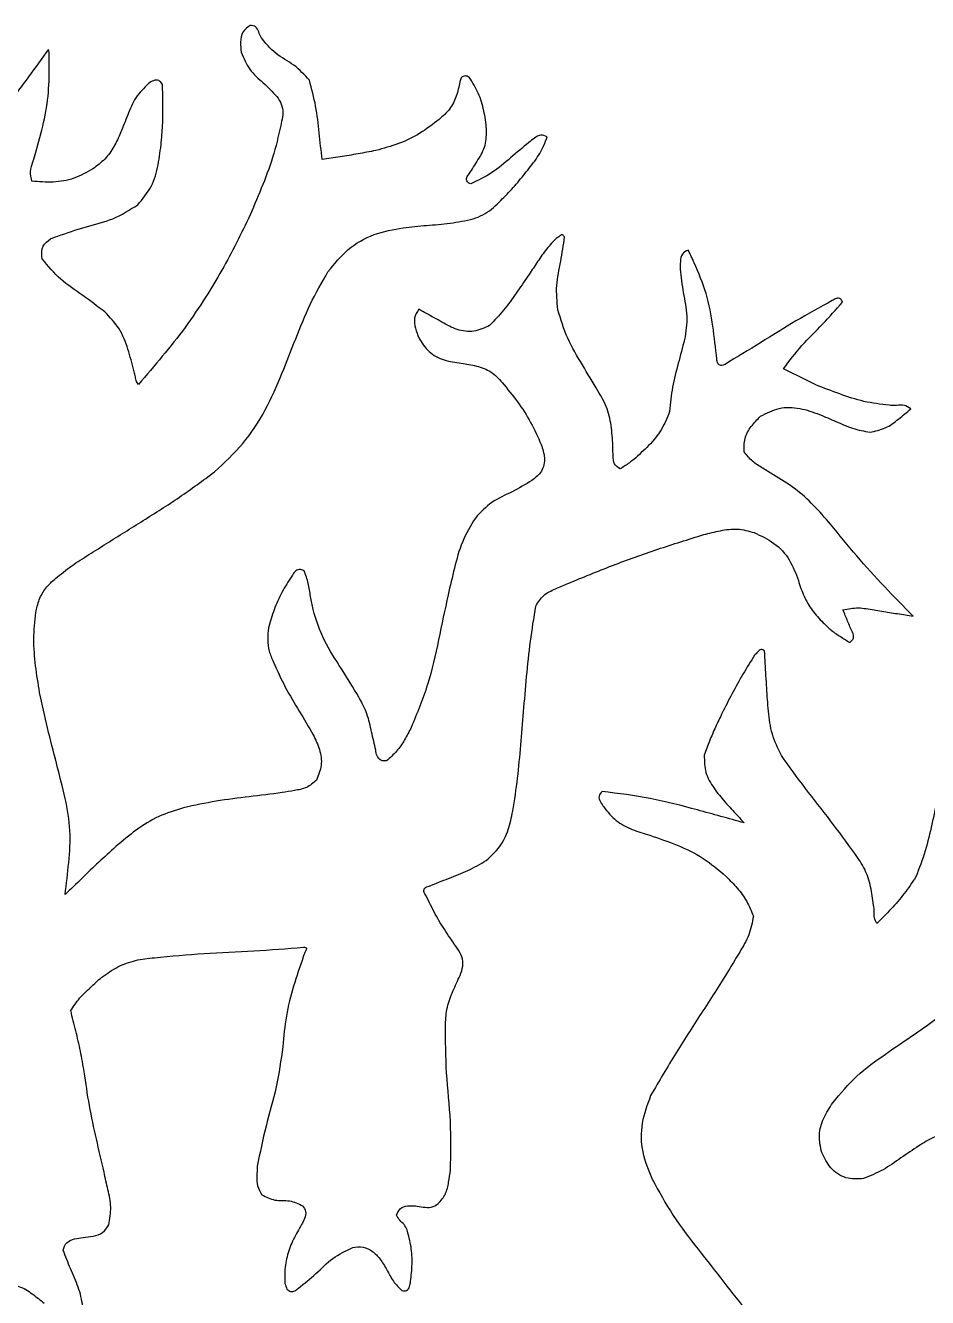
# Model space of a CAD drawing. Extents: x 0 to 290, y 41 to 325.
# Drawn here: x 160.8 to 223.7, y 234.1 to 322.8 of the extents above; entities that cross this region are included whole.
import ezdxf

# ---------------------------------------------------------------- set-up
doc = ezdxf.new("R2010")
doc.units = 0
doc.layers.get('0').update_dxf_attribs({"linetype": 'CONTINUOUS'})

msp = doc.modelspace()

# ---------------------------------------------------------------- linework, layer by layer
at = {"color": 7}
for points, knots in [([(176.452389, 322.79704), (176.259463, 322.656324), (175.868375, 322.371071), (175.750703, 321.625013), (175.80757, 321.159396), (175.836016, 320.926488)], [0, 0, 0, 0, 0.690311, 1.399356, 2.109004, 2.109004, 2.109004, 2.109004]), ([(177.222291, 321.953043), (177.164827, 322.077973), (177.04967, 322.32833), (176.893764, 322.770632), (176.595972, 322.788449), (176.452389, 322.79704)], [0, 0, 0, 0, 0.423275, 0.848232, 1.243911, 1.243911, 1.243911, 1.243911]), ([(162.390384, 321.127572), (161.930542, 320.490915), (161.010903, 319.217666), (159.606203, 317.324207), (158.567791, 316.145104), (158.048678, 315.555658)], [0, 0, 0, 0, 2.356377, 4.712518, 7.067813, 7.067813, 7.067813, 7.067813]), ([(162.437798, 320.254489), (162.433412, 320.360539), (162.424302, 320.58084), (162.45124, 320.875602), (162.407308, 321.0575), (162.390384, 321.127572)], [0, 0, 0, 0, 0.318717, 0.662075, 0.877227, 0.877227, 0.877227, 0.877227]), ([(180.587791, 318.97924), (180.246346, 319.349819), (179.559559, 320.095205), (178.170011, 320.763144), (177.536613, 321.558401), (177.222291, 321.953043)], [0, 0, 0, 0, 1.50096, 3.019047, 4.514507, 4.514507, 4.514507, 4.514507]), ([(161.506747, 313.962909), (161.700198, 314.64657), (162.086909, 316.013214), (162.450016, 318.122165), (162.44187, 319.543813), (162.437798, 320.254489)], [0, 0, 0, 0, 2.131564, 4.261014, 6.389576, 6.389576, 6.389576, 6.389576]), ([(175.836016, 320.926488), (176.004851, 320.511109), (176.344706, 319.674975), (177.389839, 318.799897), (178.013774, 318.164367), (178.325498, 317.846851)], [0, 0, 0, 0, 1.324362, 2.66587, 4.005283, 4.005283, 4.005283, 4.005283]), ([(169.36974, 318.738476), (169.049059, 318.42963), (168.404235, 317.808605), (167.916528, 316.547901), (167.587073, 315.725794), (167.422407, 315.314894)], [0, 0, 0, 0, 1.319391, 2.653027, 3.98566, 3.98566, 3.98566, 3.98566]), ([(170.343407, 318.672323), (170.269577, 318.784228), (170.120877, 319.009617), (169.678215, 318.975794), (169.473649, 318.818416), (169.36974, 318.738476)], [0, 0, 0, 0, 0.375904, 0.757108, 1.150622, 1.150622, 1.150622, 1.150622]), ([(170.26128, 314.661381), (170.299435, 315.106283), (170.375768, 315.996338), (170.379324, 317.335711), (170.355367, 318.227218), (170.343407, 318.672323)], [0, 0, 0, 0, 1.339062, 2.678877, 4.014798, 4.014798, 4.014798, 4.014798]), ([(181.471429, 313.446978), (181.40423, 314.066693), (181.269821, 315.306227), (181.068888, 317.169709), (180.748088, 318.376319), (180.587791, 318.97924)], [0, 0, 0, 0, 1.870845, 3.742009, 5.610789, 5.610789, 5.610789, 5.610789]), ([(191.083353, 318.86017), (191.008976, 318.527257), (190.860601, 317.863125), (190.417496, 316.914024), (189.893015, 316.470568), (189.630756, 316.248824)], [0, 0, 0, 0, 1.024553, 2.043889, 3.063376, 3.063376, 3.063376, 3.063376]), ([(191.734158, 319.180323), (191.642041, 319.230187), (191.457163, 319.330265), (191.126862, 319.17627), (191.097837, 318.965398), (191.083353, 318.86017)], [0, 0, 0, 0, 0.30191, 0.605934, 0.908757, 0.908757, 0.908757, 0.908757]), ([(192.940658, 315.582102), (192.887908, 316.005528), (192.782403, 316.852435), (192.409491, 318.090371), (191.959062, 318.81734), (191.734158, 319.180323)], [0, 0, 0, 0, 1.27986, 2.559885, 3.836381, 3.836381, 3.836381, 3.836381]), ([(178.325498, 317.846851), (178.436143, 317.673112), (178.656313, 317.327392), (178.77996, 316.705781), (178.692345, 316.304678), (178.64836, 316.10331)], [0, 0, 0, 0, 0.614998, 1.223772, 1.837525, 1.837525, 1.837525, 1.837525]), ([(178.64836, 316.10331), (178.484308, 315.354678), (178.156164, 313.857224), (177.359206, 311.697071), (176.754671, 310.290284), (176.452389, 309.586856)], [0, 0, 0, 0, 2.296633, 4.593844, 6.891276, 6.891276, 6.891276, 6.891276]), ([(189.630756, 316.248824), (189.195188, 315.909221), (188.32407, 315.230027), (186.817132, 314.511297), (185.751114, 314.223399), (185.217647, 314.079326)], [0, 0, 0, 0, 1.653444, 3.306821, 4.963043, 4.963043, 4.963043, 4.963043]), ([(167.422407, 315.314894), (167.276785, 314.986462), (166.986322, 314.331359), (166.354899, 313.441295), (165.777375, 313.013081), (165.488338, 312.79877)], [0, 0, 0, 0, 1.077573, 2.149364, 3.223197, 3.223197, 3.223197, 3.223197]), ([(191.723716, 312.446896), (191.930534, 312.76685), (192.343636, 313.40593), (192.923786, 314.42443), (192.935049, 315.197253), (192.940658, 315.582102)], [0, 0, 0, 0, 1.148418, 2.293865, 3.430084, 3.430084, 3.430084, 3.430084]), ([(197.163267, 315.034422), (197.012649, 315.100703), (196.703002, 315.236968), (196.265113, 314.93808), (196.015691, 314.73787), (195.890727, 314.637561)], [0, 0, 0, 0, 0.462761, 0.951367, 1.441964, 1.441964, 1.441964, 1.441964]), ([(196.295433, 313.335868), (196.414434, 313.512407), (196.652341, 313.865349), (196.954323, 314.430612), (197.093621, 314.833157), (197.163267, 315.034422)], [0, 0, 0, 0, 0.638658, 1.276819, 1.914933, 1.914933, 1.914933, 1.914933]), ([(168.618464, 310.293258), (168.961224, 310.701245), (169.648449, 311.51925), (170.082263, 313.083521), (170.201558, 314.134991), (170.26128, 314.661381)], [0, 0, 0, 0, 1.581248, 3.170365, 4.763442, 4.763442, 4.763442, 4.763442]), ([(185.217647, 314.079326), (184.803764, 313.996237), (183.975949, 313.830051), (182.723273, 313.641159), (181.888791, 313.511718), (181.471429, 313.446978)], [0, 0, 0, 0, 1.266227, 2.532605, 3.799715, 3.799715, 3.799715, 3.799715]), ([(195.890727, 314.637561), (195.463612, 314.284591), (194.60933, 313.578608), (193.355657, 312.468618), (192.349962, 311.99001), (191.847893, 311.751077)], [0, 0, 0, 0, 1.664426, 3.32906, 4.988547, 4.988547, 4.988547, 4.988547]), ([(161.239482, 311.941577), (161.186741, 312.167209), (161.079844, 312.624527), (161.321714, 313.294716), (161.445134, 313.740412), (161.506747, 313.962909)], [0, 0, 0, 0, 0.680369, 1.378991, 2.075416, 2.075416, 2.075416, 2.075416]), ([(193.811031, 310.470522), (194.10821, 310.769873), (194.70283, 311.368842), (195.518011, 312.337929), (196.036393, 313.00335), (196.295433, 313.335868)], [0, 0, 0, 0, 1.264952, 2.531026, 3.795633, 3.795633, 3.795633, 3.795633]), ([(165.488338, 312.79877), (165.058606, 312.555173), (164.198422, 312.067568), (162.713171, 311.812959), (161.73097, 311.898682), (161.239482, 311.941577)], [0, 0, 0, 0, 1.47328, 2.949032, 4.427107, 4.427107, 4.427107, 4.427107]), ([(191.847893, 311.751077), (191.749747, 311.786682), (191.55127, 311.858684), (191.523932, 312.215903), (191.656735, 312.369451), (191.723716, 312.446896)], [0, 0, 0, 0, 0.290235, 0.586928, 0.888845, 0.888845, 0.888845, 0.888845]), ([(192.012147, 309.303759), (192.236771, 309.392187), (192.684615, 309.56849), (193.290465, 309.970972), (193.637199, 310.303708), (193.811031, 310.470522)], [0, 0, 0, 0, 0.722766, 1.441017, 2.163124, 2.163124, 2.163124, 2.163124]), ([(163.049091, 308.107898), (163.679694, 308.328355), (164.942001, 308.769652), (166.916748, 309.214244), (168.052659, 309.934495), (168.618464, 310.293258)], [0, 0, 0, 0, 2.006035, 4.015572, 6.009952, 6.009952, 6.009952, 6.009952]), ([(176.452389, 309.586856), (176.139725, 308.934451), (175.514552, 307.629963), (174.495591, 305.713079), (173.741776, 304.478663), (173.364878, 303.86147)], [0, 0, 0, 0, 2.170322, 4.339568, 6.508707, 6.508707, 6.508707, 6.508707]), ([(181.881498, 305.618247), (182.319258, 306.164904), (183.194298, 307.257616), (185.059938, 308.326749), (186.436597, 308.568822), (187.125469, 308.689954)], [0, 0, 0, 0, 2.088483, 4.174671, 6.264149, 6.264149, 6.264149, 6.264149]), ([(187.125469, 308.689954), (187.669866, 308.749976), (188.759144, 308.870074), (190.402469, 308.966823), (191.476013, 309.191536), (192.012147, 309.303759)], [0, 0, 0, 0, 1.643359, 3.288178, 4.929088, 4.929088, 4.929088, 4.929088]), ([(161.959149, 306.517802), (161.926111, 306.762055), (161.859705, 307.253004), (162.357685, 307.876949), (162.81825, 308.030791), (163.049091, 308.107898)], [0, 0, 0, 0, 0.713862, 1.434864, 2.159375, 2.159375, 2.159375, 2.159375]), ([(197.742669, 307.898885), (197.498546, 307.638239), (197.009003, 307.115561), (196.429163, 306.209663), (196.024229, 305.619499), (195.821864, 305.324566)], [0, 0, 0, 0, 1.068987, 2.143662, 3.21725, 3.21725, 3.21725, 3.21725]), ([(198.380209, 308.025856), (198.334913, 308.100232), (198.230813, 308.271164), (197.958507, 308.056696), (197.814136, 307.951138), (197.742669, 307.898885)], [0, 0, 0, 0, 0.222286, 0.51087, 0.793761, 0.793761, 0.793761, 0.793761]), ([(197.9041, 302.977804), (197.850652, 303.543237), (197.743444, 304.677404), (198.128491, 306.346721), (198.296356, 307.466498), (198.380209, 308.025856)], [0, 0, 0, 0, 1.692359, 3.394598, 5.093613, 5.093613, 5.093613, 5.093613]), ([(207.002662, 307.128954), (206.842381, 307.052236), (206.513271, 306.894708), (206.441073, 306.327024), (206.439923, 305.981647), (206.439347, 305.808747)], [0, 0, 0, 0, 0.500834, 1.028375, 1.557209, 1.557209, 1.557209, 1.557209]), ([(207.410191, 306.253219), (207.365029, 306.35047), (207.274594, 306.545216), (207.138467, 306.836996), (207.047897, 307.031707), (207.002662, 307.128954)], [0, 0, 0, 0, 0.321679, 0.644157, 0.965915, 0.965915, 0.965915, 0.965915]), ([(166.31666, 302.816401), (165.812669, 303.207032), (164.804135, 303.988723), (163.184343, 305.036048), (162.366891, 306.024677), (161.959149, 306.517802)], [0, 0, 0, 0, 1.914913, 3.831928, 5.739739, 5.739739, 5.739739, 5.739739]), ([(208.989789, 299.530403), (208.906393, 300.297393), (208.739674, 301.830698), (208.327518, 304.122122), (207.715867, 305.543085), (207.410191, 306.253219)], [0, 0, 0, 0, 2.316379, 4.630722, 6.942804, 6.942804, 6.942804, 6.942804]), ([(178.672067, 298.538251), (178.99167, 299.342152), (179.63085, 300.949889), (180.587245, 303.367239), (181.450337, 304.868357), (181.881498, 305.618247)], [0, 0, 0, 0, 2.596316, 5.192422, 7.783898, 7.783898, 7.783898, 7.783898]), ([(195.821864, 305.324566), (195.54914, 304.921965), (195.00369, 304.116759), (194.155842, 302.927161), (193.484767, 302.223238), (193.149784, 301.87186)], [0, 0, 0, 0, 1.459375, 2.91876, 4.37332, 4.37332, 4.37332, 4.37332]), ([(206.439347, 305.808747), (206.499471, 305.260597), (206.619799, 304.163589), (207.004616, 302.532724), (206.828463, 301.434468), (206.74076, 300.887666)], [0, 0, 0, 0, 1.65667, 3.315482, 4.9603, 4.9603, 4.9603, 4.9603]), ([(173.364878, 303.86147), (172.89309, 303.147991), (171.949428, 301.7209), (170.339302, 299.72113), (169.229093, 298.420968), (168.674062, 297.770973)], [0, 0, 0, 0, 2.564717, 5.129909, 7.694422, 7.694422, 7.694422, 7.694422]), ([(217.038202, 303.60747), (216.190336, 303.143856), (214.494594, 302.216623), (212.044851, 300.666423), (210.392453, 299.665623), (209.566369, 299.165292)], [0, 0, 0, 0, 2.898244, 5.796525, 8.694, 8.694, 8.694, 8.694]), ([(213.640811, 298.85307), (214.054581, 299.406091), (214.88285, 300.513105), (216.386534, 301.944266), (217.297258, 302.982599), (217.752507, 303.501637)], [0, 0, 0, 0, 2.068286, 4.140212, 6.21111, 6.21111, 6.21111, 6.21111]), ([(217.752507, 303.501637), (217.717171, 303.59778), (217.643541, 303.798114), (217.286528, 303.77694), (217.121404, 303.664251), (217.038202, 303.60747)], [0, 0, 0, 0, 0.278525, 0.580361, 0.886905, 0.886905, 0.886905, 0.886905]), ([(168.3512, 298.726098), (168.219622, 299.225225), (167.956811, 300.22217), (167.406008, 301.699655), (166.679119, 302.444826), (166.31666, 302.816401)], [0, 0, 0, 0, 1.553118, 3.102158, 4.642826, 4.642826, 4.642826, 4.642826]), ([(188.217951, 303.004248), (188.092813, 302.804185), (187.839244, 302.398792), (187.962656, 301.670393), (188.125877, 301.235028), (188.207509, 301.017291)], [0, 0, 0, 0, 0.685324, 1.388683, 2.092398, 2.092398, 2.092398, 2.092398]), ([(189.826618, 302.112624), (189.647772, 302.211552), (189.290142, 302.409375), (188.754427, 302.707497), (188.396797, 302.90532), (188.217951, 303.004248)], [0, 0, 0, 0, 0.61315, 1.22609, 1.83924, 1.83924, 1.83924, 1.83924]), ([(200.706002, 297.30796), (200.345493, 297.914035), (199.624438, 299.126247), (198.518999, 300.945359), (198.108893, 302.300895), (197.9041, 302.977804)], [0, 0, 0, 0, 2.118017, 4.236244, 6.349105, 6.349105, 6.349105, 6.349105]), ([(193.149784, 301.87186), (192.790638, 301.705999), (192.071642, 301.373952), (190.849794, 301.531844), (190.168231, 301.918716), (189.826618, 302.112624)], [0, 0, 0, 0, 1.167433, 2.337155, 3.5126, 3.5126, 3.5126, 3.5126]), ([(188.207509, 301.017291), (188.423234, 300.674419), (188.855761, 299.986964), (189.96994, 299.404252), (190.768119, 299.297925), (191.16802, 299.244653)], [0, 0, 0, 0, 1.197616, 2.401204, 3.609693, 3.609693, 3.609693, 3.609693]), ([(206.74076, 300.887666), (206.596574, 300.337522), (206.308173, 299.237121), (205.853078, 297.587268), (205.753393, 296.451828), (205.703593, 295.8846)], [0, 0, 0, 0, 1.707165, 3.414676, 5.11923, 5.11923, 5.11923, 5.11923]), ([(191.16802, 299.244653), (191.52498, 299.189536), (192.237565, 299.079507), (193.291625, 298.712275), (193.779402, 298.167197), (194.022698, 297.89532)], [0, 0, 0, 0, 1.087222, 2.170378, 3.248284, 3.248284, 3.248284, 3.248284]), ([(209.566369, 299.165292), (209.470201, 299.117369), (209.289584, 299.027363), (209.015967, 299.232476), (208.998937, 299.426295), (208.989789, 299.530403)], [0, 0, 0, 0, 0.298654, 0.560915, 0.86526, 0.86526, 0.86526, 0.86526]), ([(168.674062, 297.770973), (168.606015, 297.859388), (168.464983, 298.042631), (168.453132, 298.395409), (168.384987, 298.616487), (168.3512, 298.726098)], [0, 0, 0, 0, 0.32667, 0.677039, 1.021575, 1.021575, 1.021575, 1.021575]), ([(173.965447, 291.661991), (174.649702, 292.302536), (176.018477, 293.583871), (177.585184, 295.946929), (178.309675, 297.674245), (178.672067, 298.538251)], [0, 0, 0, 0, 2.804872, 5.610822, 8.419032, 8.419032, 8.419032, 8.419032]), ([(215.903104, 297.733946), (215.651739, 297.858293), (215.149007, 298.106987), (214.394909, 298.480028), (213.892177, 298.728723), (213.640811, 298.85307)], [0, 0, 0, 0, 0.841322, 1.682645, 2.523967, 2.523967, 2.523967, 2.523967]), ([(194.022698, 297.89532), (194.385739, 297.455241), (195.111736, 296.575187), (196.050261, 295.136099), (196.515334, 294.093361), (196.747836, 293.572071)], [0, 0, 0, 0, 1.711176, 3.421947, 5.1322, 5.1322, 5.1322, 5.1322]), ([(201.751071, 293.334158), (201.724908, 293.79629), (201.672636, 294.719605), (201.413566, 296.104088), (200.941738, 296.906871), (200.706002, 297.30796)], [0, 0, 0, 0, 1.390764, 2.778673, 4.164489, 4.164489, 4.164489, 4.164489]), ([(221.001449, 296.315836), (220.414354, 296.385102), (219.239069, 296.523763), (217.551779, 297.088089), (216.452619, 297.518678), (215.903104, 297.733946)], [0, 0, 0, 0, 1.768913, 3.541124, 5.312907, 5.312907, 5.312907, 5.312907]), ([(222.514724, 296.067198), (222.368864, 296.165255), (222.07018, 296.36605), (221.527016, 296.279572), (221.176138, 296.303782), (221.001449, 296.315836)], [0, 0, 0, 0, 0.508594, 1.041472, 1.569815, 1.569815, 1.569815, 1.569815]), ([(205.703593, 295.8846), (205.529435, 295.446324), (205.180263, 294.567622), (204.256074, 293.47612), (203.554321, 292.848865), (203.203387, 292.535187)], [0, 0, 0, 0, 1.406262, 2.819423, 4.233046, 4.233046, 4.233046, 4.233046]), ([(210.897329, 293.051089), (210.890112, 293.371293), (210.875624, 294.014157), (211.367584, 294.870161), (211.812498, 295.320668), (212.034967, 295.545933)], [0, 0, 0, 0, 0.944635, 1.896511, 2.848481, 2.848481, 2.848481, 2.848481]), ([(212.034967, 295.545933), (212.460922, 295.768714), (213.315306, 296.21557), (214.800213, 296.159577), (215.697331, 295.835266), (216.14638, 295.672933)], [0, 0, 0, 0, 1.42106, 2.850371, 4.282812, 4.282812, 4.282812, 4.282812]), ([(216.14638, 295.672933), (216.53094, 295.5116), (217.300351, 295.188811), (218.442006, 294.662672), (219.263689, 294.507045), (219.673311, 294.429462)], [0, 0, 0, 0, 1.252292, 2.505528, 3.751344, 3.751344, 3.751344, 3.751344]), ([(219.673311, 294.429462), (220.037137, 294.507844), (220.767702, 294.665236), (221.675049, 295.341011), (222.234674, 295.824998), (222.514724, 296.067198)], [0, 0, 0, 0, 1.103764, 2.216364, 3.330862, 3.330862, 3.330862, 3.330862]), ([(196.747836, 293.572071), (196.849946, 293.270221), (197.05339, 292.668813), (196.859615, 291.661327), (196.352667, 291.262886), (196.099571, 291.063962)], [0, 0, 0, 0, 0.950043, 1.892873, 2.832895, 2.832895, 2.832895, 2.832895]), ([(202.256249, 291.876198), (202.099762, 291.97982), (201.779959, 292.191586), (201.752315, 292.786882), (201.751486, 293.151532), (201.751071, 293.334158)], [0, 0, 0, 0, 0.532376, 1.087985, 1.645435, 1.645435, 1.645435, 1.645435]), ([(212.939771, 291.460767), (212.693003, 291.612163), (212.199248, 291.915089), (211.451269, 292.37512), (211.081616, 292.826205), (210.897329, 293.051089)], [0, 0, 0, 0, 0.870325, 1.741417, 2.607435, 2.607435, 2.607435, 2.607435]), ([(203.203387, 292.535187), (203.102581, 292.455851), (202.900925, 292.297145), (202.579818, 292.084582), (202.364114, 291.945665), (202.256249, 291.876198)], [0, 0, 0, 0, 0.384678, 0.769529, 1.154472, 1.154472, 1.154472, 1.154472]), ([(166.430396, 286.66948), (167.282875, 287.201721), (168.987681, 288.266109), (171.540311, 289.871918), (173.157279, 291.065456), (173.965447, 291.661991)], [0, 0, 0, 0, 3.015278, 6.03002, 9.042403, 9.042403, 9.042403, 9.042403]), ([(196.099571, 291.063962), (195.644933, 290.793285), (194.734502, 290.251244), (193.247557, 289.625781), (192.519768, 288.840777), (192.157491, 288.45002)], [0, 0, 0, 0, 1.589825, 3.183686, 4.763441, 4.763441, 4.763441, 4.763441]), ([(216.921644, 288.021324), (216.534974, 288.464768), (215.761997, 289.351237), (214.451737, 290.547167), (213.443673, 291.156286), (212.939771, 291.460767)], [0, 0, 0, 0, 1.765181, 3.5287, 5.291314, 5.291314, 5.291314, 5.291314]), ([(192.157491, 288.45002), (191.829738, 287.904114), (191.173292, 286.810738), (190.695176, 284.951557), (190.398425, 283.717604), (190.249951, 283.100216)], [0, 0, 0, 0, 1.899994, 3.805429, 5.71341, 5.71341, 5.71341, 5.71341]), ([(208.077082, 287.291216), (208.462308, 287.389943), (209.231371, 287.587043), (210.435372, 287.758972), (211.207346, 287.5387), (211.593007, 287.428658)], [0, 0, 0, 0, 1.196499, 2.388683, 3.578853, 3.578853, 3.578853, 3.578853]), ([(211.593007, 287.428658), (212.072372, 287.208916), (213.030446, 286.769734), (214.131214, 285.571324), (214.493934, 284.582134), (214.675438, 284.087147)], [0, 0, 0, 0, 1.571943, 3.141736, 4.714018, 4.714018, 4.714018, 4.714018]), ([(222.686598, 281.616009), (222.010693, 282.295192), (220.659055, 283.653385), (218.733445, 285.789499), (217.525657, 287.277285), (216.921644, 288.021324)], [0, 0, 0, 0, 2.87434, 5.747948, 8.622682, 8.622682, 8.622682, 8.622682]), ([(162.874396, 284.227411), (163.247401, 284.529272), (163.993992, 285.133463), (165.216103, 285.897158), (166.02576, 286.412121), (166.430396, 286.66948)], [0, 0, 0, 0, 1.438145, 2.878531, 4.317543, 4.317543, 4.317543, 4.317543]), ([(198.599778, 283.880842), (199.634529, 284.307785), (201.704481, 285.161857), (204.867783, 286.296428), (207.007244, 286.959598), (208.077082, 287.291216)], [0, 0, 0, 0, 3.357814, 6.71709, 10.077038, 10.077038, 10.077038, 10.077038]), ([(180.214693, 284.76448), (180.100512, 284.818537), (179.87411, 284.925721), (179.535477, 284.705105), (179.417625, 284.499462), (179.357302, 284.394204)], [0, 0, 0, 0, 0.355409, 0.704711, 1.070967, 1.070967, 1.070967, 1.070967]), ([(180.838969, 282.071233), (180.776968, 282.372925), (180.652869, 282.976784), (180.545325, 283.899272), (180.324701, 284.476609), (180.214693, 284.76448)], [0, 0, 0, 0, 0.92442, 1.850295, 2.771067, 2.771067, 2.771067, 2.771067]), ([(161.503924, 281.854204), (161.571129, 282.159751), (161.705194, 282.769271), (162.178841, 283.597936), (162.642082, 284.017168), (162.874396, 284.227411)], [0, 0, 0, 0, 0.93539, 1.865966, 2.802128, 2.802128, 2.802128, 2.802128]), ([(179.357302, 284.394204), (179.118499, 284.023331), (178.640663, 283.281228), (178.09903, 282.067806), (177.856714, 281.219622), (177.735653, 280.795871)], [0, 0, 0, 0, 1.322075, 2.645422, 3.966643, 3.966643, 3.966643, 3.966643]), ([(196.366836, 282.301244), (196.53008, 282.570855), (196.859414, 283.114775), (197.739871, 283.515413), (198.313045, 283.758991), (198.599778, 283.880842)], [0, 0, 0, 0, 0.924028, 1.864163, 2.805255, 2.805255, 2.805255, 2.805255]), ([(214.675438, 284.087147), (214.794503, 283.722606), (215.032339, 282.994426), (215.618433, 281.993394), (216.139498, 281.431611), (216.40038, 281.150342)], [0, 0, 0, 0, 1.14853, 2.294218, 3.442985, 3.442985, 3.442985, 3.442985]), ([(190.249951, 283.100216), (190.031975, 282.052622), (189.596016, 279.957399), (188.914932, 276.80936), (188.090368, 274.829525), (187.678342, 273.840222)], [0, 0, 0, 0, 3.212084, 6.424281, 9.632488, 9.632488, 9.632488, 9.632488]), ([(195.517629, 274.925084), (195.586768, 275.747509), (195.725059, 277.392514), (195.977324, 279.856316), (196.237032, 281.486477), (196.366836, 282.301244)], [0, 0, 0, 0, 2.476091, 4.952653, 7.427317, 7.427317, 7.427317, 7.427317]), ([(217.784116, 282.052607), (218.14418, 282.118416), (218.867655, 282.250647), (219.953161, 282.026348), (220.675023, 281.91854), (221.03588, 281.864647)], [0, 0, 0, 0, 1.087514, 2.185133, 3.282299, 3.282299, 3.282299, 3.282299]), ([(161.773729, 276.292733), (161.6743, 276.905757), (161.4754, 278.13206), (161.319723, 279.996959), (161.442553, 281.235413), (161.503924, 281.854204)], [0, 0, 0, 0, 1.863763, 3.728305, 5.590224, 5.590224, 5.590224, 5.590224]), ([(184.029773, 275.959429), (183.637282, 276.620628), (182.852036, 277.94347), (181.533899, 279.859235), (181.070313, 281.334854), (180.838969, 282.071233)], [0, 0, 0, 0, 2.309469, 4.620485, 6.922559, 6.922559, 6.922559, 6.922559]), ([(218.270949, 280.861911), (218.216976, 280.994269), (218.109018, 281.259014), (217.946081, 281.655643), (217.838093, 281.920313), (217.784116, 282.052607)], [0, 0, 0, 0, 0.428818, 0.857733, 1.286376, 1.286376, 1.286376, 1.286376]), ([(221.03588, 281.864647), (221.219332, 281.837189), (221.586249, 281.782272), (222.136372, 281.698622), (222.503211, 281.643543), (222.686598, 281.616009)], [0, 0, 0, 0, 0.556485, 1.113011, 1.669338, 1.669338, 1.669338, 1.669338]), ([(177.735653, 280.795871), (177.706172, 280.524409), (177.647383, 279.98307), (177.743764, 279.159358), (177.963964, 278.659772), (178.07432, 278.4094)], [0, 0, 0, 0, 0.818294, 1.631807, 2.449105, 2.449105, 2.449105, 2.449105]), ([(216.40038, 281.150342), (216.587208, 280.971807), (216.960965, 280.614638), (217.603619, 280.178178), (218.043169, 279.907414), (218.263047, 279.771969)], [0, 0, 0, 0, 0.773947, 1.548315, 2.323406, 2.323406, 2.323406, 2.323406]), ([(218.263047, 279.771969), (218.371314, 279.86383), (218.594313, 280.053035), (218.459484, 280.500134), (218.334064, 280.7408), (218.270949, 280.861911)], [0, 0, 0, 0, 0.391577, 0.806533, 1.22689, 1.22689, 1.22689, 1.22689]), ([(211.627438, 278.882969), (211.351787, 278.446032), (210.800001, 277.571391), (210.054086, 276.211104), (209.584326, 275.289933), (209.349622, 274.829693)], [0, 0, 0, 0, 1.549539, 3.101797, 4.651732, 4.651732, 4.651732, 4.651732]), ([(212.318036, 279.184664), (212.2406, 279.232476), (212.06541, 279.340647), (211.822458, 279.100273), (211.691597, 278.95446), (211.627438, 278.882969)], [0, 0, 0, 0, 0.246662, 0.558052, 0.857574, 0.857574, 0.857574, 0.857574]), ([(212.469024, 276.596969), (212.452485, 276.884727), (212.419408, 277.460237), (212.365683, 278.322603), (212.333906, 278.897527), (212.318036, 279.184664)], [0, 0, 0, 0, 0.864699, 1.729377, 2.5921, 2.5921, 2.5921, 2.5921]), ([(178.07432, 278.4094), (178.340306, 277.822583), (178.872419, 276.648639), (179.875106, 274.994526), (180.528386, 273.884663), (180.855056, 273.329682)], [0, 0, 0, 0, 1.931047, 3.863119, 5.795536, 5.795536, 5.795536, 5.795536]), ([(163.567533, 268.884682), (163.363281, 269.706556), (162.954702, 271.350605), (162.314793, 273.809952), (161.954055, 275.465272), (161.773729, 276.292733)], [0, 0, 0, 0, 2.540668, 5.082265, 7.622645, 7.622645, 7.622645, 7.622645]), ([(185.209744, 272.260624), (185.11389, 272.683289), (184.922251, 273.528309), (184.652426, 274.810743), (184.237187, 275.576786), (184.029773, 275.959429)], [0, 0, 0, 0, 1.302143, 2.603331, 3.901945, 3.901945, 3.901945, 3.901945]), ([(213.490104, 271.900791), (213.253437, 272.387114), (212.779048, 273.361928), (212.571455, 274.983698), (212.503174, 276.059123), (212.469024, 276.596969)], [0, 0, 0, 0, 1.61187, 3.230924, 4.850776, 4.850776, 4.850776, 4.850776]), ([(194.758169, 268.022211), (194.885004, 268.783328), (195.138818, 270.306425), (195.311047, 272.617479), (195.448755, 274.15573), (195.517629, 274.925084)], [0, 0, 0, 0, 2.313585, 4.629792, 6.947377, 6.947377, 6.947377, 6.947377]), ([(209.349622, 274.829693), (209.199312, 274.510648), (208.898713, 273.872602), (208.467546, 272.907397), (208.235266, 272.242925), (208.119416, 271.911516)], [0, 0, 0, 0, 1.058165, 2.116185, 3.168957, 3.168957, 3.168957, 3.168957]), ([(180.855056, 273.329682), (181.015602, 272.997358), (181.336241, 272.333649), (181.504969, 271.195323), (181.215801, 270.507783), (181.071802, 270.165407)], [0, 0, 0, 0, 1.108078, 2.213027, 3.309055, 3.309055, 3.309055, 3.309055]), ([(187.678342, 273.840222), (187.53279, 273.551263), (187.241749, 272.973469), (186.685386, 272.169531), (186.207888, 271.731063), (185.969204, 271.511889)], [0, 0, 0, 0, 0.970589, 1.940753, 2.910384, 2.910384, 2.910384, 2.910384]), ([(185.969204, 271.511889), (185.828228, 271.506253), (185.546511, 271.494989), (185.27387, 271.858791), (185.231357, 272.12519), (185.209744, 272.260624)], [0, 0, 0, 0, 0.400052, 0.799431, 1.21244, 1.21244, 1.21244, 1.21244]), ([(208.119416, 271.911516), (208.122216, 271.499311), (208.127836, 270.67224), (208.773597, 269.58793), (209.29475, 268.962663), (209.555927, 268.649309)], [0, 0, 0, 0, 1.215589, 2.439026, 3.668121, 3.668121, 3.668121, 3.668121]), ([(218.607076, 265.048436), (218.050105, 265.818656), (216.936095, 267.359192), (215.150791, 269.583298), (214.043581, 271.128413), (213.490104, 271.900791)], [0, 0, 0, 0, 2.851127, 5.702602, 8.552749, 8.552749, 8.552749, 8.552749]), ([(181.071802, 270.165407), (180.85309, 269.975965), (180.411574, 269.593536), (179.537577, 269.447654), (178.971243, 269.349285), (178.688153, 269.300113)], [0, 0, 0, 0, 0.851396, 1.718722, 2.585578, 2.585578, 2.585578, 2.585578]), ([(163.554551, 262.20166), (163.643812, 262.943213), (163.82226, 264.425706), (163.981468, 266.67589), (163.705406, 268.14898), (163.567533, 268.884682)], [0, 0, 0, 0, 2.243351, 4.484844, 6.721217, 6.721217, 6.721217, 6.721217]), ([(178.688153, 269.300113), (177.921452, 269.201477), (176.388102, 269.00421), (174.082844, 268.740198), (172.572053, 268.41142), (171.817171, 268.247142)], [0, 0, 0, 0, 2.319435, 4.638707, 6.954827, 6.954827, 6.954827, 6.954827]), ([(201.007416, 269.379418), (200.907721, 269.280347), (200.700798, 269.074719), (200.871344, 268.638144), (201.027172, 268.41479), (201.105347, 268.30274)], [0, 0, 0, 0, 0.388003, 0.805327, 1.225452, 1.225452, 1.225452, 1.225452]), ([(210.897329, 267.196711), (209.811667, 267.497893), (207.64031, 268.100266), (204.365014, 268.960408), (202.12639, 269.239776), (201.007416, 269.379418)], [0, 0, 0, 0, 3.381111, 6.762322, 10.141498, 10.141498, 10.141498, 10.141498]), ([(224.398558, 268.987976), (224.261541, 268.360354), (223.987492, 267.105039), (223.567634, 265.219912), (223.098474, 264.022237), (222.864116, 263.423964)], [0, 0, 0, 0, 1.928071, 3.856362, 5.78102, 5.78102, 5.78102, 5.78102]), ([(171.817171, 268.247142), (171.231167, 268.066661), (170.05892, 267.705625), (168.483602, 266.729642), (167.55422, 265.933637), (167.089102, 265.535269)], [0, 0, 0, 0, 1.833119, 3.666989, 5.504235, 5.504235, 5.504235, 5.504235]), ([(192.914129, 264.574867), (193.244414, 264.876521), (193.905077, 265.479914), (194.505189, 266.707822), (194.673708, 267.583386), (194.758169, 268.022211)], [0, 0, 0, 0, 1.332377, 2.665127, 4.004244, 4.004244, 4.004244, 4.004244]), ([(201.105347, 268.30274), (201.377296, 267.968619), (201.92161, 267.299869), (203.08432, 266.693133), (203.904196, 266.450423), (204.314778, 266.328878)], [0, 0, 0, 0, 1.280275, 2.562497, 3.848752, 3.848752, 3.848752, 3.848752]), ([(209.555927, 268.649309), (209.704957, 268.487895), (210.003017, 268.16507), (210.450238, 267.68095), (210.748298, 267.358125), (210.897329, 267.196711)], [0, 0, 0, 0, 0.659075, 1.318146, 1.97722, 1.97722, 1.97722, 1.97722]), ([(204.314778, 266.328878), (204.955615, 266.109245), (206.236125, 265.670377), (208.085231, 264.788039), (209.117038, 263.905042), (209.632691, 263.463758)], [0, 0, 0, 0, 2.03369, 4.063689, 6.09172, 6.09172, 6.09172, 6.09172]), ([(167.089102, 265.535269), (166.688089, 265.173795), (165.885954, 264.450751), (164.723841, 263.322315), (163.944277, 262.575176), (163.554551, 262.20166)], [0, 0, 0, 0, 1.619506, 3.239448, 4.858928, 4.858928, 4.858928, 4.858928]), ([(188.937618, 262.770338), (189.385872, 262.958002), (190.283039, 263.333605), (191.660125, 263.826676), (192.4967, 264.325811), (192.914129, 264.574867)], [0, 0, 0, 0, 1.458476, 2.919095, 4.373729, 4.373729, 4.373729, 4.373729]), ([(219.921949, 261.458287), (219.865199, 261.886024), (219.751874, 262.740168), (219.359687, 263.990926), (218.857948, 264.695929), (218.607076, 265.048436)], [0, 0, 0, 0, 1.294948, 2.585869, 3.876825, 3.876825, 3.876825, 3.876825]), ([(209.632691, 263.463758), (209.897551, 263.194177), (210.427099, 262.65519), (211.118164, 261.743201), (211.401304, 261.03982), (211.542771, 260.688384)], [0, 0, 0, 0, 1.134385, 2.268031, 3.400035, 3.400035, 3.400035, 3.400035]), ([(188.725951, 262.109091), (188.653666, 262.204082), (188.532554, 262.363239), (188.60542, 262.712354), (188.813988, 262.748759), (188.937618, 262.770338)], [0, 0, 0, 0, 0.344666, 0.577486, 0.916364, 0.916364, 0.916364, 0.916364]), ([(222.864116, 263.423964), (222.603333, 263.030588), (222.081881, 262.244006), (221.149912, 261.175998), (220.482878, 260.510335), (220.14942, 260.177562)], [0, 0, 0, 0, 1.414542, 2.828468, 4.241897, 4.241897, 4.241897, 4.241897]), ([(190.890313, 258.447258), (190.621706, 258.837031), (190.084683, 259.616298), (189.332613, 260.823734), (188.928237, 261.680501), (188.725951, 262.109091)], [0, 0, 0, 0, 1.420318, 2.839617, 4.26029, 4.26029, 4.26029, 4.26029]), ([(220.14942, 260.177562), (220.079086, 260.305589), (219.93519, 260.567516), (219.994929, 261.019543), (219.946221, 261.312364), (219.921949, 261.458287)], [0, 0, 0, 0, 0.427188, 0.873976, 1.317796, 1.317796, 1.317796, 1.317796]), ([(211.542771, 260.688384), (211.459847, 260.244409), (211.293495, 259.353757), (210.586115, 258.185807), (210.123441, 257.41472), (209.892053, 257.029091)], [0, 0, 0, 0, 1.343636, 2.695448, 4.047855, 4.047855, 4.047855, 4.047855]), ([(169.779809, 257.791091), (170.932144, 257.898226), (173.237362, 258.112546), (176.708521, 258.239238), (179.015924, 258.430792), (180.169538, 258.526562)], [0, 0, 0, 0, 3.471256, 6.944164, 10.416548, 10.416548, 10.416548, 10.416548]), ([(180.169538, 258.526562), (180.260678, 258.517028), (180.485396, 258.493521), (180.240388, 258.140849), (180.186408, 257.949082), (180.159096, 257.852051)], [0, 0, 0, 0, 0.219973, 0.542375, 0.872584, 0.872584, 0.872584, 0.872584]), ([(191.094078, 256.552982), (191.170443, 256.764452), (191.322575, 257.185736), (191.268023, 257.885748), (191.016466, 258.259717), (190.890313, 258.447258)], [0, 0, 0, 0, 0.670816, 1.336384, 2.005926, 2.005926, 2.005926, 2.005926]), ([(166.110073, 256.439247), (166.473449, 256.691702), (167.199448, 257.196089), (168.462121, 257.649889), (169.340263, 257.74399), (169.779809, 257.791091)], [0, 0, 0, 0, 1.323556, 2.644373, 3.968052, 3.968052, 3.968052, 3.968052]), ([(180.159096, 257.852051), (179.923234, 257.17491), (179.451715, 255.821212), (178.92487, 253.729216), (178.791697, 252.300973), (178.725124, 251.587)], [0, 0, 0, 0, 2.151246, 4.300635, 6.449124, 6.449124, 6.449124, 6.449124]), ([(163.943453, 254.100471), (164.141096, 254.396478), (164.537067, 254.989519), (165.318965, 255.723159), (165.846344, 256.200527), (166.110073, 256.439247)], [0, 0, 0, 0, 1.06422, 2.132129, 3.200357, 3.200357, 3.200357, 3.200357]), ([(190.064813, 253.153333), (190.09298, 253.551589), (190.14936, 254.348767), (190.58074, 255.474585), (190.922773, 256.193112), (191.094078, 256.552982)], [0, 0, 0, 0, 1.191372, 2.384735, 3.582132, 3.582132, 3.582132, 3.582132]), ([(209.892053, 257.029091), (209.272951, 256.048785), (208.034663, 254.088038), (206.129635, 251.177178), (204.960071, 249.174739), (204.375456, 248.173804)], [0, 0, 0, 0, 3.478384, 6.957243, 10.434122, 10.434122, 10.434122, 10.434122]), ([(222.826862, 252.491804), (223.334461, 252.847416), (224.348964, 253.558153), (225.799863, 254.751103), (226.47798, 255.795852), (226.816638, 256.317609)], [0, 0, 0, 0, 1.862249, 3.721951, 5.577255, 5.577255, 5.577255, 5.577255]), ([(164.885229, 249.840609), (164.802362, 250.318476), (164.636645, 251.274113), (164.30214, 252.690512), (164.063039, 253.630392), (163.943453, 254.100471)], [0, 0, 0, 0, 1.454677, 2.909056, 4.364294, 4.364294, 4.364294, 4.364294]), ([(190.424647, 242.969627), (190.44707, 244.102808), (190.491946, 246.370721), (190.092779, 249.752862), (190.074132, 252.020229), (190.064813, 253.153333)], [0, 0, 0, 0, 3.396341, 6.797326, 10.194837, 10.194837, 10.194837, 10.194837]), ([(217.080536, 247.673989), (217.614987, 248.321698), (218.685238, 249.61875), (220.750892, 251.078538), (222.134797, 252.020664), (222.826862, 252.491804)], [0, 0, 0, 0, 2.507847, 5.022021, 7.537017, 7.537017, 7.537017, 7.537017]), ([(178.725124, 251.587), (178.600797, 250.647838), (178.351924, 248.767865), (177.518299, 246.046204), (177.14099, 244.190517), (176.952487, 243.26342)], [0, 0, 0, 0, 2.837095, 5.679167, 8.516671, 8.516671, 8.516671, 8.516671]), ([(166.266424, 242.837547), (166.0884, 243.610714), (165.732364, 245.156991), (165.220155, 247.483017), (164.996874, 249.054724), (164.885229, 249.840609)], [0, 0, 0, 0, 2.380448, 4.760719, 7.141184, 7.141184, 7.141184, 7.141184]), ([(204.375456, 248.173804), (204.140664, 247.543713), (203.671085, 246.283539), (203.701176, 244.211093), (204.224799, 242.970904), (204.486651, 242.350713)], [0, 0, 0, 0, 2.00684, 4.013647, 6.021075, 6.021075, 6.021075, 6.021075]), ([(216.305271, 244.202656), (216.215178, 244.607427), (216.034596, 245.418753), (216.404056, 246.642518), (216.85479, 247.32978), (217.080536, 247.673989)], [0, 0, 0, 0, 1.226097, 2.457599, 3.69325, 3.69325, 3.69325, 3.69325]), ([(226.552196, 245.697587), (226.14226, 245.676235), (225.323455, 245.633589), (224.112989, 245.326971), (223.416216, 244.887969), (223.067598, 244.668322)], [0, 0, 0, 0, 1.231292, 2.459379, 3.689102, 3.689102, 3.689102, 3.689102]), ([(219.225989, 242.390224), (218.806043, 242.364175), (217.961574, 242.311793), (216.86041, 243.076903), (216.490301, 243.827439), (216.305271, 244.202656)], [0, 0, 0, 0, 1.23373, 2.480909, 3.727749, 3.727749, 3.727749, 3.727749]), ([(223.067598, 244.668322), (222.653616, 244.39193), (221.825218, 243.838856), (220.611275, 242.956681), (219.686942, 242.578712), (219.225989, 242.390224)], [0, 0, 0, 0, 1.494622, 2.990816, 4.479169, 4.479169, 4.479169, 4.479169]), ([(176.952487, 243.26342), (176.938225, 243.0331), (176.909695, 242.572348), (176.915499, 241.861357), (177.154339, 241.459396), (177.272527, 241.260489)], [0, 0, 0, 0, 0.695936, 1.392211, 2.074262, 2.074262, 2.074262, 2.074262]), ([(166.594367, 239.170351), (166.668759, 239.578553), (166.818325, 240.39925), (166.535203, 241.626219), (166.356022, 242.433748), (166.266424, 242.837547)], [0, 0, 0, 0, 1.231503, 2.47596, 3.720625, 3.720625, 3.720625, 3.720625]), ([(189.572618, 240.641576), (189.758907, 240.854741), (190.134704, 241.284754), (190.297236, 242.135919), (190.382195, 242.691844), (190.424647, 242.969627)], [0, 0, 0, 0, 0.834248, 1.682904, 2.530457, 2.530457, 2.530457, 2.530457]), ([(204.486651, 242.350713), (204.952888, 241.493881), (205.88581, 239.779396), (207.684675, 237.465843), (208.886251, 235.931817), (209.487064, 235.164771)], [0, 0, 0, 0, 2.921414, 5.845628, 8.77009, 8.77009, 8.77009, 8.77009]), ([(177.272527, 241.260489), (177.568349, 241.105361), (178.170558, 240.789565), (179.204821, 240.92972), (179.814785, 240.635179), (180.114222, 240.490587)], [0, 0, 0, 0, 0.98064, 1.996302, 2.975692, 2.975692, 2.975692, 2.975692]), ([(180.114222, 240.490587), (180.204413, 240.360796), (180.390339, 240.093237), (180.264474, 239.598443), (180.116452, 239.319722), (180.04282, 239.181076)], [0, 0, 0, 0, 0.453624, 0.935131, 1.41173, 1.41173, 1.41173, 1.41173]), ([(186.664882, 239.82934), (186.728598, 240.000859), (186.859108, 240.352183), (187.430736, 240.524731), (187.79136, 240.496709), (187.971853, 240.482684)], [0, 0, 0, 0, 0.521842, 1.068896, 1.617054, 1.617054, 1.617054, 1.617054]), ([(187.971853, 240.482684), (188.154691, 240.456621), (188.518439, 240.404768), (189.093616, 240.334506), (189.413187, 240.53937), (189.572618, 240.641576)], [0, 0, 0, 0, 0.559126, 1.112363, 1.663151, 1.663151, 1.663151, 1.663151]), ([(187.392451, 238.81334), (187.332976, 238.94247), (187.213605, 239.201643), (186.864875, 239.457945), (186.731105, 239.706361), (186.664882, 239.82934)], [0, 0, 0, 0, 0.420128, 0.843231, 1.258043, 1.258043, 1.258043, 1.258043]), ([(164.805924, 238.273449), (165.038642, 238.301791), (165.50213, 238.358238), (166.223543, 238.549979), (166.471554, 238.96489), (166.594367, 239.170351)], [0, 0, 0, 0, 0.711036, 1.416124, 2.107782, 2.107782, 2.107782, 2.107782]), ([(180.04282, 239.181076), (179.847705, 238.845363), (179.458075, 238.174968), (179.007824, 237.089911), (178.910991, 236.318101), (178.862567, 235.932133)], [0, 0, 0, 0, 1.165466, 2.327358, 3.489625, 3.489625, 3.489625, 3.489625]), ([(187.636009, 235.215007), (187.6829, 235.616414), (187.776811, 236.420319), (187.713257, 237.641568), (187.49927, 238.423174), (187.392451, 238.81334)], [0, 0, 0, 0, 1.211614, 2.426523, 3.637479, 3.637479, 3.637479, 3.637479]), ([(163.414287, 237.397713), (163.478112, 237.591055), (163.607713, 237.983644), (164.217363, 238.202479), (164.609245, 238.249733), (164.805924, 238.273449)], [0, 0, 0, 0, 0.580366, 1.178457, 1.78107, 1.78107, 1.78107, 1.78107]), ([(164.273936, 231.966064), (164.441011, 232.069487), (164.782033, 232.280584), (164.829922, 232.905845), (164.775068, 233.737297), (164.501949, 234.844143), (163.923026, 236.103785), (163.583814, 236.966538), (163.414287, 237.397713)], [0, 0, 0, 0, 0.557717, 1.138368, 1.722043, 3.105797, 4.496334, 5.885578, 5.885578, 5.885578, 5.885578]), ([(179.820429, 234.7468), (180.233015, 235.075598), (181.059399, 235.734162), (182.163078, 236.895825), (183.124769, 237.352692), (183.6039, 237.580311)], [0, 0, 0, 0, 1.58399, 3.172635, 4.749986, 4.749986, 4.749986, 4.749986]), ([(183.6039, 237.580311), (183.84741, 237.614888), (184.334512, 237.684052), (185.022179, 237.341725), (185.342464, 236.975993), (185.503538, 236.792064)], [0, 0, 0, 0, 0.723525, 1.447291, 2.179519, 2.179519, 2.179519, 2.179519]), ([(185.503538, 236.792064), (185.669612, 236.540902), (186.002339, 236.037701), (186.394558, 235.214945), (186.824481, 234.788994), (187.03798, 234.577467)], [0, 0, 0, 0, 0.903773, 1.810697, 2.705365, 2.705365, 2.705365, 2.705365]), ([(178.862567, 235.932133), (178.864369, 235.790605), (178.867993, 235.50603), (178.851761, 235.074393), (178.965548, 234.812153), (179.021458, 234.6833)], [0, 0, 0, 0, 0.426065, 0.856705, 1.272709, 1.272709, 1.272709, 1.272709]), ([(187.03798, 234.577467), (187.155234, 234.557229), (187.398649, 234.515217), (187.594176, 234.870806), (187.621965, 235.099451), (187.636009, 235.215007)], [0, 0, 0, 0, 0.324956, 0.674594, 1.031858, 1.031858, 1.031858, 1.031858]), ([(209.487064, 235.164771), (210.048895, 234.443666), (211.17235, 233.00172), (212.80806, 230.790528), (213.621032, 229.150219), (214.027173, 228.33076)], [0, 0, 0, 0, 2.744002, 5.486996, 8.225341, 8.225341, 8.225341, 8.225341]), ([(159.270982, 234.984996), (159.630896, 234.978144), (160.354234, 234.964374), (161.277518, 234.362893), (161.828557, 233.915194), (162.104493, 233.691007)], [0, 0, 0, 0, 1.059037, 2.128407, 3.201017, 3.201017, 3.201017, 3.201017]), ([(179.021458, 234.6833), (179.10094, 234.610174), (179.257019, 234.466575), (179.586841, 234.551941), (179.740912, 234.680467), (179.820429, 234.7468)], [0, 0, 0, 0, 0.304413, 0.597776, 0.910664, 0.910664, 0.910664, 0.910664])]:
    msp.add_open_spline(points, degree=3, knots=knots, dxfattribs=at)

doc.saveas('drawing.dxf')
